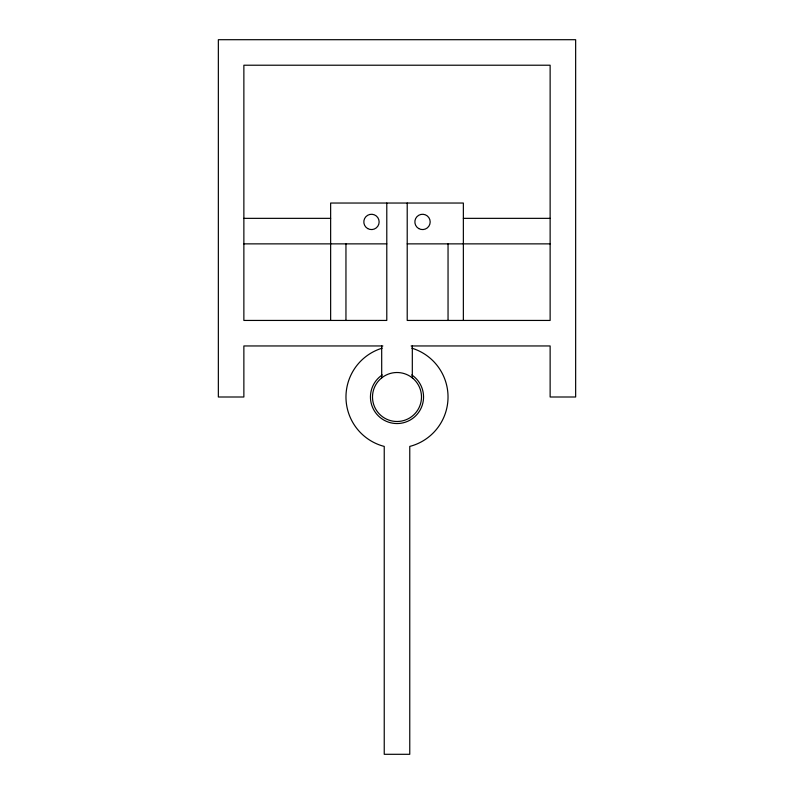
<?xml version="1.0" encoding="UTF-8"?>
<svg xmlns="http://www.w3.org/2000/svg" width="794" height="794" viewBox="0 0 794 794"><rect width="100%" height="100%" fill="white"/><g stroke="black" fill="none" stroke-linecap="round" stroke-linejoin="round"><path stroke-width="1.19" d="M243.867 218.35L330.641 218.35M463.359 218.35L550.133 218.35M243.867 243.867L386.787 243.867M407.213 243.867L550.133 243.867M382.857 345.956L243.867 345.956L243.867 397L218.35 397L218.35 39.7L575.65 39.7L575.65 397L550.133 397L550.133 345.956L411.143 345.956M381.686 345.956L381.706 377.855M463.359 320.439L463.359 203.036L330.641 203.036L330.641 320.439M448.044 243.867L448.044 320.439M412.314 345.956L412.314 377.884M407.213 203.036L407.213 320.439L550.133 320.439L550.133 65.217L243.867 65.217L243.867 320.439L386.787 320.439L386.787 203.036M345.956 243.867L345.956 320.439M411.818 348.159A51.044 51.044 0 0 1 411.818 445.841L409.764 446.417L409.764 754.3L384.236 754.3L384.236 446.417L382.182 445.841A51.044 51.044 0 0 1 382.182 348.159M411.749 374.927A26.539 26.539 0 0 1 410.647 419.768L409.515 420.413A26.539 26.539 0 0 1 384.485 420.413L383.353 419.768A26.539 26.539 0 0 1 382.251 374.927M412.791 378.262L411.848 377.517A24.505 24.505 0 0 0 372.505 396.682L372.515 397.883A24.505 24.505 0 0 0 397.278 421.495A24.505 24.505 0 0 0 421.495 397.318L421.485 396.117A24.505 24.505 0 0 0 412.791 378.262M367.652 228.553A7.652 7.652 0 0 0 379.135 221.923A7.652 7.652 0 0 0 367.652 215.293A7.652 7.652 0 0 0 367.652 228.553M418.696 228.553A7.652 7.652 0 0 0 430.179 221.923A7.652 7.652 0 0 0 418.696 215.293A7.652 7.652 0 0 0 418.696 228.553"/></g></svg>
